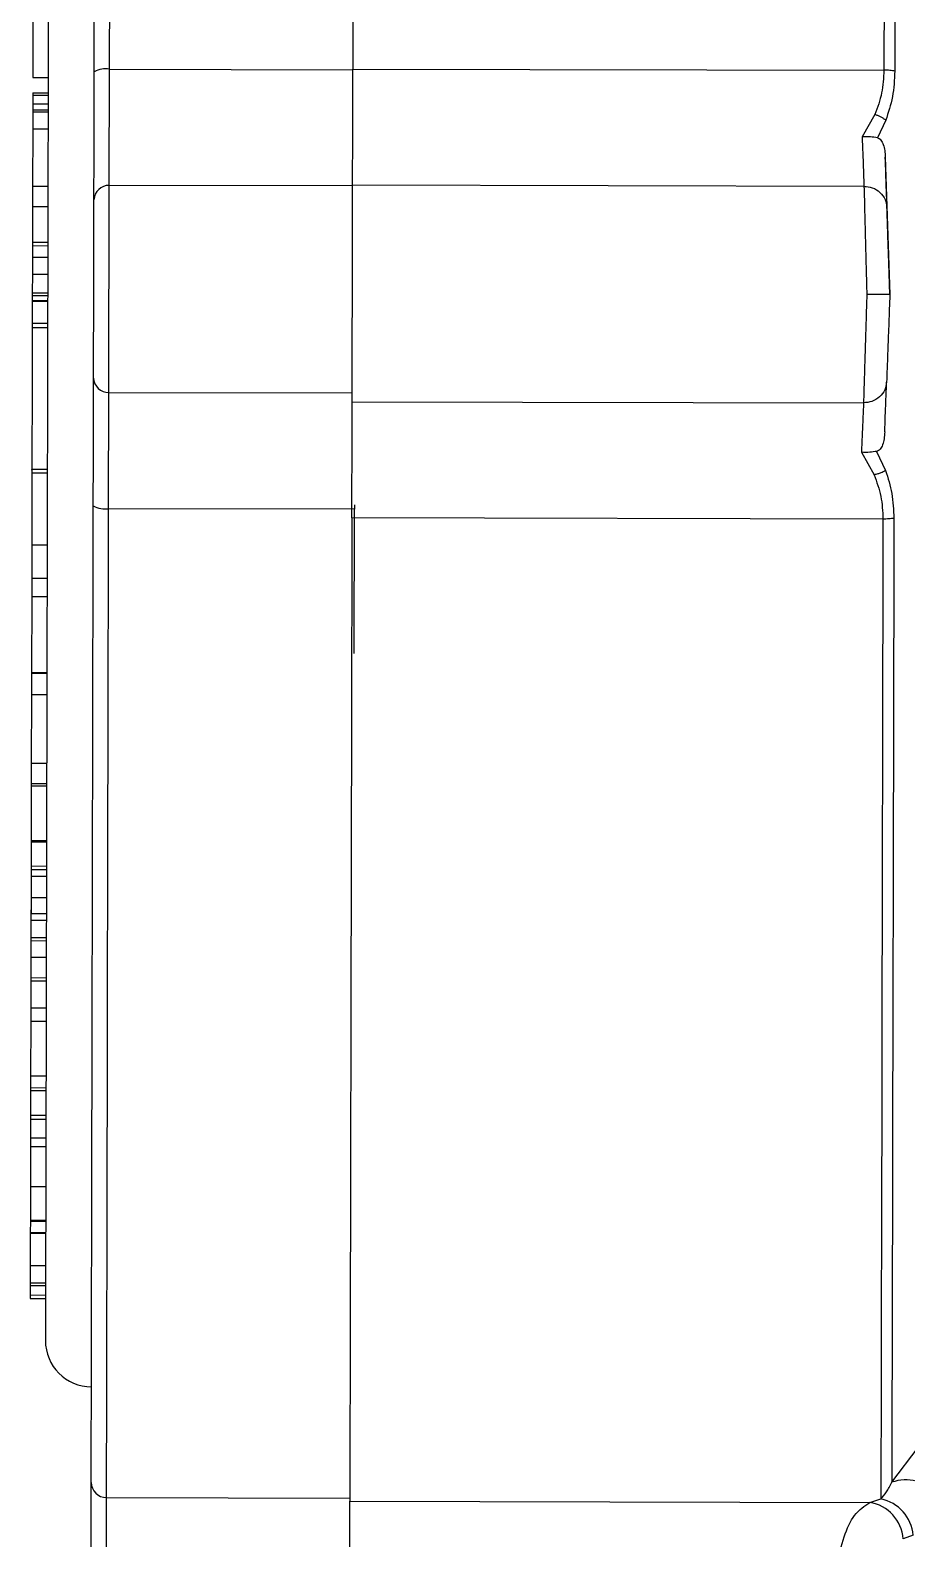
# Model space of a CAD drawing. Header units: millimetres. Extents: x 1953 to 4389, y 564 to 2287.
# Drawn here: x 2403.5 to 2460.6, y 1948.1 to 2046.3 of the extents above; entities that cross this region are included whole.
import ezdxf

# ---------------------------------------------------------------- set-up
doc = ezdxf.new("R2010")
doc.units = ezdxf.units.MM

msp = doc.modelspace()

# ---------------------------------------------------------------- linework, layer by layer
at = {"color": 7, "linetype": 'Continuous', "lineweight": 25}
for p, q in [((2403.668, 2049.315), (2403.655, 2043.227)), ((2408.64, 2036.202), (2408.656, 2043.774)), ((2408.656, 2043.774), (2424.499, 2043.74)), ((2424.499, 2043.78), (2459.085, 2043.706)), ((2403.655, 2043.227), (2404.655, 2043.224)), ((2403.653, 2042.083), (2403.651, 2041.525)), ((2403.653, 2042.227), (2404.653, 2042.225)), ((2403.653, 2042.083), (2404.653, 2042.081)), ((2403.65, 2040.989), (2403.648, 2039.891)), ((2403.651, 2041.133), (2403.65, 2040.989)), ((2403.65, 2040.989), (2404.65, 2040.987)), ((2403.651, 2041.525), (2404.651, 2041.522)), ((2403.651, 2041.525), (2403.651, 2041.133)), ((2403.651, 2041.133), (2404.651, 2041.131)), ((2458.493, 2040.817), (2457.662, 2039.363)), ((2458.552, 2040.798), (2458.493, 2040.817)), ((2403.648, 2039.891), (2403.64, 2036.152)), ((2403.648, 2039.891), (2404.648, 2039.889)), ((2459.199, 2040.444), (2458.654, 2039.296)), ((2459.174, 2038.033), (2459.468, 2029.088)), ((2403.64, 2036.152), (2403.637, 2034.823)), ((2403.64, 2036.152), (2404.64, 2036.15)), ((2408.611, 2022.721), (2408.64, 2036.202)), ((2424.483, 2036.168), (2408.64, 2036.202)), ((2457.785, 2036.139), (2424.483, 2036.21)), ((2403.637, 2034.823), (2404.637, 2034.821)), ((2403.637, 2034.823), (2403.637, 2034.643)), ((2403.635, 2033.926), (2403.634, 2033.579)), ((2403.636, 2034.562), (2403.635, 2033.926)), ((2403.637, 2034.643), (2403.636, 2034.562)), ((2403.634, 2033.579), (2403.633, 2032.713)), ((2403.632, 2032.28), (2403.63, 2031.672)), ((2403.633, 2032.713), (2403.632, 2032.511)), ((2403.632, 2032.511), (2404.632, 2032.509)), ((2403.632, 2032.511), (2403.632, 2032.28)), ((2403.632, 2032.28), (2404.632, 2032.278)), ((2403.63, 2031.672), (2403.628, 2030.42)), ((2403.63, 2031.529), (2404.63, 2031.527)), ((2403.628, 2030.42), (2403.625, 2029.207)), ((2403.628, 2030.42), (2404.628, 2030.418)), ((2403.625, 2029.207), (2404.625, 2029.204)), ((2403.625, 2029.033), (2404.625, 2029.031)), ((2459.468, 2029.088), (2459.468, 2029.088)), ((2403.624, 2028.716), (2404.624, 2028.714)), ((2403.624, 2028.716), (2403.624, 2028.659)), ((2403.624, 2028.659), (2404.624, 2028.656)), ((2403.62, 2026.951), (2403.593, 2014.222)), ((2403.621, 2027.227), (2403.62, 2026.951)), ((2403.62, 2026.951), (2404.62, 2026.949)), ((2403.621, 2027.227), (2404.621, 2027.225)), ((2408.595, 2015.149), (2408.611, 2022.721)), ((2408.611, 2022.721), (2424.454, 2022.687)), ((2424.453, 2022.115), (2457.755, 2022.044)), ((2457.618, 2018.821), (2458.443, 2017.363)), ((2458.61, 2018.883), (2459.19, 2017.627)), ((2404.6, 2017.708), (2403.6, 2017.71)), ((2403.6, 2017.488), (2404.6, 2017.486)), ((2424.595, 2015.115), (2408.595, 2015.149)), ((2424.575, 2005.729), (2424.595, 2015.115)), ((2424.596, 2015.402), (2424.595, 2015.115)), ((2459.022, 2014.471), (2424.437, 2014.545)), ((2403.59, 2012.801), (2403.585, 2010.626)), ((2403.59, 2012.801), (2404.59, 2012.799)), ((2403.585, 2010.626), (2403.583, 2009.435)), ((2403.585, 2010.626), (2404.585, 2010.624)), ((2403.583, 2009.435), (2403.572, 2004.474)), ((2403.583, 2009.435), (2404.583, 2009.433)), ((2403.572, 2004.442), (2403.569, 2003.053)), ((2403.572, 2004.474), (2404.572, 2004.472)), ((2403.572, 2004.474), (2403.572, 2004.442)), ((2403.572, 2004.442), (2404.572, 2004.44)), ((2403.569, 2003.053), (2403.56, 1998.569)), ((2403.569, 2003.053), (2404.569, 2003.051)), ((2403.56, 1998.569), (2403.557, 1997.254)), ((2403.56, 1998.569), (2404.56, 1998.566)), ((2403.556, 1997.092), (2403.549, 1993.548)), ((2403.557, 1997.254), (2403.556, 1997.092)), ((2403.556, 1997.092), (2404.556, 1997.09)), ((2403.557, 1997.254), (2404.557, 1997.252)), ((2403.549, 1993.548), (2404.549, 1993.546)), ((2403.549, 1993.548), (2403.549, 1993.446)), ((2403.549, 1993.547), (2403.549, 1993.446)), ((2403.549, 1993.446), (2403.545, 1991.88)), ((2403.549, 1993.446), (2404.549, 1993.444)), ((2403.545, 1991.871), (2403.542, 1990.534)), ((2403.545, 1991.88), (2404.545, 1991.877)), ((2403.545, 1991.652), (2404.545, 1991.65)), ((2403.544, 1991.227), (2404.544, 1991.224)), ((2403.542, 1990.534), (2403.54, 1989.483)), ((2403.541, 1989.828), (2404.541, 1989.826)), ((2403.539, 1988.794), (2404.539, 1988.792)), ((2403.538, 1988.345), (2403.535, 1987.232)), ((2403.538, 1988.345), (2404.538, 1988.343)), ((2403.535, 1987.018), (2403.533, 1985.953)), ((2403.535, 1987.232), (2404.535, 1987.23)), ((2403.535, 1987.232), (2403.535, 1987.018)), ((2403.535, 1987.018), (2404.535, 1987.016)), ((2403.533, 1985.953), (2403.53, 1984.608)), ((2403.533, 1985.953), (2404.533, 1985.951)), ((2403.529, 1984.394), (2403.525, 1982.643)), ((2403.53, 1984.608), (2403.529, 1984.394)), ((2403.529, 1984.394), (2404.529, 1984.392)), ((2403.53, 1984.608), (2404.53, 1984.606)), ((2403.524, 1981.784), (2403.516, 1978.206)), ((2403.525, 1982.643), (2403.524, 1981.784)), ((2403.524, 1981.784), (2404.524, 1981.782)), ((2403.525, 1982.643), (2404.525, 1982.641)), ((2403.516, 1978.206), (2403.514, 1977.444)), ((2403.516, 1978.206), (2404.516, 1978.204)), ((2403.514, 1977.261), (2403.511, 1975.65)), ((2403.514, 1977.444), (2404.514, 1977.442)), ((2403.514, 1977.444), (2403.514, 1977.261)), ((2403.514, 1977.261), (2404.514, 1977.259)), ((2403.51, 1975.396), (2403.507, 1974.175)), ((2403.511, 1975.65), (2403.51, 1975.396)), ((2403.51, 1975.396), (2404.51, 1975.394)), ((2403.511, 1975.65), (2404.511, 1975.648)), ((2403.507, 1974.175), (2403.506, 1973.608)), ((2403.507, 1974.175), (2404.507, 1974.173)), ((2403.506, 1973.608), (2403.501, 1971.005)), ((2403.506, 1973.608), (2404.506, 1973.606)), ((2403.501, 1971.005), (2403.496, 1968.811)), ((2403.501, 1971.005), (2404.501, 1971.003)), ((2403.494, 1967.96), (2403.49, 1965.864)), ((2403.496, 1968.744), (2403.494, 1968.004)), ((2403.494, 1968.004), (2403.494, 1967.96)), ((2403.494, 1968.004), (2404.494, 1968.002)), ((2403.494, 1967.96), (2404.494, 1967.957)), ((2403.496, 1968.811), (2404.496, 1968.809)), ((2403.496, 1968.811), (2403.496, 1968.744)), ((2403.496, 1968.744), (2404.496, 1968.741)), ((2403.49, 1965.864), (2403.487, 1964.729)), ((2403.49, 1965.864), (2404.49, 1965.862)), ((2403.487, 1964.557), (2403.486, 1963.943)), ((2403.487, 1964.729), (2404.487, 1964.727)), ((2403.487, 1964.729), (2403.487, 1964.557)), ((2403.487, 1964.557), (2404.487, 1964.555)), ((2403.486, 1963.943), (2403.485, 1963.721)), ((2403.485, 1963.721), (2404.485, 1963.719)), ((2403.486, 1963.943), (2404.486, 1963.941)), ((2459.595, 1951.744), (2461.307, 1954.008)), ((2408.444, 1944.43), (2408.457, 1950.752)), ((2408.457, 1950.752), (2424.3, 1950.719)), ((2424.3, 1950.51), (2458.176, 1950.438)), ((2458.176, 1950.438), (2458.886, 1950.658)), ((2460.985, 1948.29), (2460.335, 1948.062))]:
    msp.add_line(p, q, dxfattribs=at)
at = {"color": 7, "linetype": 'Continuous', "lineweight": 25, "flags": 128}
for points in [[(2408.656, 2043.774), (2408.667, 2049.033), (2408.678, 2054.204), (2408.689, 2059.263), (2408.7, 2064.186), (2408.71, 2068.953), (2408.72, 2073.541), (2408.729, 2077.93), (2408.738, 2082.099), (2408.747, 2086.03), (2408.754, 2089.705), (2408.762, 2093.108), (2408.768, 2096.222), (2408.774, 2099.034), (2408.78, 2101.532), (2408.784, 2103.704), (2408.788, 2105.539), (2408.791, 2107.03), (2408.794, 2108.171)], [(2459.222, 2107.742), (2459.219, 2106.59), (2459.216, 2105.092), (2459.212, 2103.254), (2459.207, 2101.085), (2459.202, 2098.594), (2459.196, 2095.792), (2459.189, 2092.693), (2459.182, 2089.31), (2459.174, 2085.657), (2459.166, 2081.752), (2459.157, 2077.612), (2459.148, 2073.255), (2459.138, 2068.7), (2459.128, 2063.969), (2459.118, 2059.082), (2459.107, 2054.06), (2459.096, 2048.928), (2459.085, 2043.706)], [(2459.928, 2107.453), (2459.926, 2106.305), (2459.922, 2104.812), (2459.919, 2102.981), (2459.914, 2100.819), (2459.909, 2098.338), (2459.903, 2095.547), (2459.896, 2092.459), (2459.889, 2089.088), (2459.881, 2085.449), (2459.873, 2081.558), (2459.864, 2077.433), (2459.855, 2073.091), (2459.845, 2068.554), (2459.835, 2063.84), (2459.824, 2058.97), (2459.814, 2053.967), (2459.803, 2048.854), (2459.792, 2043.651)], [(2408.457, 1950.752), (2408.46, 1951.893), (2408.463, 1953.384), (2408.467, 1955.22), (2408.472, 1957.391), (2408.477, 1959.889), (2408.483, 1962.701), (2408.49, 1965.816), (2408.497, 1969.218), (2408.505, 1972.893), (2408.513, 1976.824), (2408.522, 1980.993), (2408.531, 1985.382), (2408.541, 1989.97), (2408.551, 1994.737), (2408.562, 1999.661), (2408.573, 2004.719), (2408.584, 2009.89), (2408.595, 2015.149)], [(2459.022, 2014.471), (2459.011, 2009.012), (2458.999, 2003.65), (2458.988, 1998.413), (2458.977, 1993.326), (2458.967, 1988.414), (2458.956, 1983.701), (2458.947, 1979.209), (2458.938, 1974.961), (2458.929, 1970.978), (2458.921, 1967.278), (2458.914, 1963.881), (2458.907, 1960.802), (2458.902, 1958.057), (2458.896, 1955.66), (2458.892, 1953.621), (2458.889, 1951.951), (2458.886, 1950.658)], [(2459.729, 2014.523), (2459.718, 2009.292), (2459.707, 2004.149), (2459.696, 1999.12), (2459.686, 1994.226), (2459.676, 1989.489), (2459.666, 1984.931), (2459.657, 1980.573), (2459.648, 1976.434), (2459.64, 1972.533), (2459.632, 1968.887), (2459.625, 1965.514), (2459.618, 1962.428), (2459.612, 1959.642), (2459.607, 1957.171), (2459.602, 1955.025), (2459.598, 1953.213), (2459.595, 1951.744)]]:
    msp.add_lwpolyline(points, dxfattribs=at)
at = {"color": 7, "linetype": 'Continuous', "lineweight": 25}
for centre, radius, start, end in [((2408.411, 2042.243), 1.551, 80.89854, 119.14308), ((2408.607, 2035.233), 0.97, 88.05077, 177.92611), ((2408.582, 2023.691), 0.97, 181.82891, 271.70426), ((2408.356, 2016.681), 1.551, 240.61194, 278.85648), ((2407.479, 1960.964), 3, 179.87751, 269.87751), ((2408.451, 1951.744), 0.992, 180.34725, 270.33968), ((2460.505, 1949.201), 2.7, 41.22775, 109.68883), ((2457.742, 1947.875), 2.599, 4.13755, 80.39959), ((2458.373, 1948.089), 2.62, 4.39901, 78.72064)]:
    msp.add_arc(centre, radius, start, end, dxfattribs=at)
for points in [[(2424.636, 2107.816), (2424.635, 2107.251), (2424.632, 2106.122), (2424.627, 2103.443), (2424.619, 2100.074), (2424.611, 2095.978), (2424.6, 2091.214), (2424.589, 2085.826), (2424.576, 2079.869), (2424.562, 2073.403), (2424.548, 2066.492), (2424.532, 2059.204), (2424.516, 2051.625), (2424.505, 2046.395), (2424.499, 2043.78)], [(2424.483, 2036.21), (2424.484, 2036.567), (2424.485, 2037.281), (2424.489, 2039.08), (2424.494, 2041.263), (2424.497, 2042.941), (2424.499, 2043.78)], [(2459.792, 2043.651), (2459.743, 2043.659), (2459.645, 2043.676), (2459.47, 2043.693), (2459.281, 2043.704), (2459.15, 2043.706), (2459.085, 2043.706)], [(2424.453, 2022.115), (2424.453, 2022.44), (2424.455, 2023.09), (2424.458, 2024.801), (2424.463, 2026.87), (2424.468, 2029.163), (2424.473, 2031.455), (2424.477, 2033.524), (2424.481, 2035.236), (2424.482, 2035.886), (2424.483, 2036.21)], [(2424.437, 2014.545), (2424.438, 2015.384), (2424.442, 2017.063), (2424.447, 2019.245), (2424.45, 2021.044), (2424.452, 2021.758), (2424.453, 2022.115)], [(2424.437, 2014.545), (2424.431, 2011.93), (2424.42, 2006.701), (2424.404, 1999.121), (2424.388, 1991.833), (2424.373, 1984.923), (2424.359, 1978.456), (2424.347, 1972.5), (2424.335, 1967.112), (2424.325, 1962.348), (2424.316, 1958.252), (2424.309, 1954.883), (2424.303, 1952.204), (2424.301, 1951.075), (2424.3, 1950.51)], [(2459.729, 2014.523), (2459.681, 2014.515), (2459.583, 2014.5), (2459.407, 2014.483), (2459.219, 2014.473), (2459.088, 2014.472), (2459.022, 2014.471)], [(2424.286, 1944.098), (2424.288, 1944.89), (2424.291, 1946.472), (2424.295, 1948.384), (2424.298, 1949.844), (2424.299, 1950.288), (2424.3, 1950.51)]]:
    msp.add_open_spline(points, degree=3, dxfattribs=at)
for points, knots in [([(2407.656, 2043.597), (2407.661, 2046.093), (2407.672, 2051.131), (2407.688, 2058.508), (2407.703, 2065.75), (2407.718, 2072.729), (2407.732, 2079.332), (2407.745, 2085.425), (2407.757, 2090.918), (2407.767, 2095.729), (2407.776, 2099.792), (2407.783, 2103.061), (2407.788, 2105.6), (2407.791, 2106.663), (2407.792, 2107.189)], [0, 0, 0, 0, 0.0799588, 0.1613715, 0.2441424, 0.3288926, 0.4142166, 0.5, 0.5857784, 0.6711024, 0.7558576, 0.8386237, 0.9200388, 1, 1, 1, 1]), ([(2404.772, 2097.97), (2404.772, 2097.915), (2404.772, 2097.805), (2404.77, 2096.895), (2404.767, 2095.409), (2404.762, 2093.236), (2404.756, 2090.405), (2404.748, 2086.891), (2404.739, 2082.737), (2404.729, 2077.993), (2404.718, 2072.732), (2404.706, 2067.04), (2404.693, 2061.017), (2404.68, 2054.794), (2404.666, 2048.429), (2404.653, 2042.076), (2404.639, 2035.737), (2404.63, 2031.559), (2404.626, 2029.47)], [0, 0, 0, 0, 0.058246, 0.116497, 0.17824, 0.239988, 0.303803, 0.368626, 0.434138, 0.5, 0.565862, 0.631374, 0.696197, 0.760012, 0.821755, 0.883503, 0.94175, 1, 1, 1, 1]), ([(2459.085, 2043.706), (2459.057, 2043.204), (2459, 2042.177), (2458.665, 2041.277), (2458.493, 2040.817)], [0, 0, 0, 0, 0.48849, 1, 1, 1, 1]), ([(2459.792, 2043.651), (2459.763, 2043.085), (2459.707, 2041.95), (2459.369, 2040.947), (2459.199, 2040.444)], [0, 0, 0, 0, 0.499286, 1, 1, 1, 1]), ([(2407.638, 2035.268), (2407.639, 2035.659), (2407.641, 2036.454), (2407.645, 2038.444), (2407.65, 2040.857), (2407.654, 2042.694), (2407.656, 2043.597)], [0, 0, 0, 0, 0.245796, 0.5, 0.754204, 1, 1, 1, 1]), ([(2403.653, 2042.227), (2403.653, 2042.224), (2403.653, 2042.219), (2403.652, 2042.022), (2403.652, 2041.976)], [0, 0, 0, 0, 0.770116, 1, 1, 1, 1]), ([(2459.199, 2040.444), (2459.156, 2040.479), (2459.069, 2040.549), (2458.909, 2040.646), (2458.735, 2040.732), (2458.612, 2040.776), (2458.552, 2040.798)], [0, 0, 0, 0, 0.2473909, 0.4997222, 0.7521965, 1, 1, 1, 1]), ([(2458.654, 2039.296), (2458.511, 2039.323), (2458.221, 2039.379), (2457.85, 2039.368), (2457.662, 2039.363)], [0, 0, 0, 0, 0.494817, 1, 1, 1, 1]), ([(2457.662, 2039.363), (2457.689, 2038.648), (2457.742, 2037.265), (2457.771, 2036.506), (2457.785, 2036.139)], [0, 0, 0, 0, 0.516726, 1, 1, 1, 1]), ([(2458.654, 2039.296), (2458.695, 2039.283), (2458.776, 2039.258), (2458.883, 2039.158), (2458.973, 2039.022), (2459.069, 2038.797), (2459.148, 2038.46), (2459.165, 2038.181), (2459.174, 2038.033)], [0, 0, 0, 0, 0.111673, 0.222473, 0.333752, 0.456252, 0.712674, 1, 1, 1, 1]), ([(2459.281, 2034.779), (2459.269, 2035.164), (2459.243, 2035.945), (2459.197, 2037.33), (2459.174, 2038.033)], [0, 0, 0, 0, 0.4921548, 1, 1, 1, 1]), ([(2457.785, 2036.139), (2457.792, 2035.874), (2457.806, 2035.334), (2457.841, 2033.932), (2457.883, 2032.346), (2457.926, 2030.682), (2457.953, 2029.648), (2457.967, 2029.091)], [0, 0, 0, 0, 0.210699, 0.428308, 0.661362, 0.817576, 1, 1, 1, 1]), ([(2457.785, 2036.139), (2457.97, 2036.121), (2458.354, 2036.083), (2458.852, 2035.77), (2459.202, 2035.312), (2459.255, 2034.952), (2459.281, 2034.779)], [0, 0, 0, 0, 0.240153, 0.499483, 0.759101, 1, 1, 1, 1]), ([(2403.637, 2034.823), (2403.636, 2034.348), (2403.634, 2033.266), (2403.633, 2032.704), (2403.632, 2032.552), (2403.632, 2032.511)], [0, 0, 0, 0, 0.364385, 0.830851, 1, 1, 1, 1]), ([(2407.626, 2029.464), (2407.627, 2030.075), (2407.63, 2031.328), (2407.633, 2033.044), (2407.636, 2034.462), (2407.637, 2035.003), (2407.638, 2035.268)], [0, 0, 0, 0, 0.244178, 0.5, 0.755822, 1, 1, 1, 1]), ([(2459.468, 2029.088), (2459.447, 2029.704), (2459.407, 2030.936), (2459.352, 2032.607), (2459.307, 2033.992), (2459.29, 2034.516), (2459.281, 2034.779)], [0, 0, 0, 0, 0.249914, 0.499831, 0.749722, 1, 1, 1, 1]), ([(2403.632, 2032.28), (2403.632, 2032.253), (2403.631, 2032.197), (2403.631, 2032.047), (2403.631, 2031.838), (2403.63, 2031.658), (2403.63, 2031.551), (2403.63, 2031.529)], [0, 0, 0, 0, 0.282135, 0.566109, 0.757606, 0.950164, 1, 1, 1, 1]), ([(2403.625, 2029.177), (2403.625, 2029.105), (2403.624, 2028.888), (2403.624, 2028.785), (2403.624, 2028.716)], [0, 0, 0, 0, 0.332232, 1, 1, 1, 1]), ([(2403.625, 2029.207), (2403.625, 2029.203), (2403.625, 2029.196), (2403.625, 2029.138), (2403.625, 2029.068), (2403.625, 2029.033)], [0, 0, 0, 0, 0.35686, 0.67714, 1, 1, 1, 1]), ([(2404.626, 2029.47), (2404.621, 2027.381), (2404.612, 2023.203), (2404.599, 2016.864), (2404.585, 2010.512), (2404.571, 2004.146), (2404.558, 1997.923), (2404.545, 1991.9), (2404.533, 1986.208), (2404.522, 1980.947), (2404.512, 1976.203), (2404.503, 1972.049), (2404.495, 1968.536), (2404.489, 1965.705), (2404.485, 1963.531), (2404.481, 1962.045), (2404.48, 1961.135), (2404.479, 1961.025), (2404.479, 1960.97)], [0, 0, 0, 0, 0.058247, 0.116497, 0.17824, 0.239988, 0.303803, 0.368626, 0.434138, 0.5, 0.565862, 0.631374, 0.696197, 0.760012, 0.821755, 0.883503, 0.941749, 1, 1, 1, 1]), ([(2407.613, 2023.66), (2407.614, 2023.924), (2407.615, 2024.465), (2407.618, 2025.883), (2407.622, 2027.599), (2407.624, 2028.852), (2407.626, 2029.464)], [0, 0, 0, 0, 0.244178, 0.5, 0.755822, 1, 1, 1, 1]), ([(2457.967, 2029.091), (2457.95, 2028.534), (2457.919, 2027.5), (2457.869, 2025.835), (2457.82, 2024.249), (2457.779, 2022.848), (2457.763, 2022.309), (2457.755, 2022.044)], [0, 0, 0, 0, 0.182468, 0.338737, 0.571946, 0.789459, 1, 1, 1, 1]), ([(2459.468, 2029.088), (2459.455, 2029.088), (2459.426, 2029.088), (2459.205, 2029.089), (2458.919, 2029.09), (2458.635, 2029.092), (2458.311, 2029.092), (2458.081, 2029.091), (2457.967, 2029.091)], [0, 0, 0, 0, 0.18848, 0.4272136, 0.5636211, 0.7073559, 0.8543277, 1, 1, 1, 1]), ([(2459.468, 2029.088), (2459.445, 2028.47), (2459.399, 2027.241), (2459.338, 2025.58), (2459.286, 2024.192), (2459.267, 2023.665), (2459.257, 2023.398)], [0, 0, 0, 0, 0.2507124, 0.4986063, 0.745722, 1, 1, 1, 1]), ([(2403.624, 2028.658), (2403.623, 2028.255), (2403.622, 2027.565), (2403.621, 2027.326), (2403.621, 2027.227)], [0, 0, 0, 0, 0.58376, 1, 1, 1, 1]), ([(2407.595, 2015.33), (2407.597, 2016.233), (2407.601, 2018.07), (2407.606, 2020.483), (2407.611, 2022.473), (2407.612, 2023.269), (2407.613, 2023.66)], [0, 0, 0, 0, 0.245796, 0.5, 0.754204, 1, 1, 1, 1]), ([(2459.257, 2023.398), (2459.23, 2023.224), (2459.175, 2022.864), (2458.823, 2022.408), (2458.324, 2022.098), (2457.94, 2022.061), (2457.755, 2022.043)], [0, 0, 0, 0, 0.240896, 0.500515, 0.759846, 1, 1, 1, 1]), ([(2459.136, 2020.144), (2459.162, 2020.843), (2459.213, 2022.228), (2459.242, 2023.01), (2459.257, 2023.398)], [0, 0, 0, 0, 0.504369, 1, 1, 1, 1]), ([(2457.755, 2022.044), (2457.739, 2021.677), (2457.707, 2020.918), (2457.649, 2019.535), (2457.618, 2018.821)], [0, 0, 0, 0, 0.483329, 1, 1, 1, 1]), ([(2459.136, 2020.144), (2459.126, 2019.995), (2459.107, 2019.713), (2459.026, 2019.375), (2458.929, 2019.152), (2458.838, 2019.018), (2458.731, 2018.92), (2458.651, 2018.895), (2458.61, 2018.883)], [0, 0, 0, 0, 0.289925, 0.547967, 0.66957, 0.779548, 0.889482, 1, 1, 1, 1]), ([(2458.61, 2018.883), (2458.467, 2018.857), (2458.177, 2018.803), (2457.806, 2018.815), (2457.618, 2018.821)], [0, 0, 0, 0, 0.493547, 1, 1, 1, 1]), ([(2403.6, 2017.488), (2403.6, 2017.301), (2403.599, 2017.004), (2403.597, 2016.213), (2403.595, 2015.36), (2403.593, 2014.311), (2403.591, 2013.433), (2403.59, 2012.909), (2403.59, 2012.801)], [0, 0, 0, 0, 0.297111, 0.47381, 0.61789, 0.761902, 0.950798, 1, 1, 1, 1]), ([(2403.6, 2017.668), (2403.6, 2017.68), (2403.601, 2017.732), (2403.6, 2017.594), (2403.6, 2017.488)], [0, 0, 0, 0, 0.2322433, 1, 1, 1, 1]), ([(2459.19, 2017.627), (2459.094, 2017.573), (2458.942, 2017.488), (2458.674, 2017.403), (2458.521, 2017.377), (2458.443, 2017.363)], [0, 0, 0, 0, 0.454384, 0.7189542, 1, 1, 1, 1]), ([(2458.443, 2017.363), (2458.612, 2016.902), (2458.944, 2016.001), (2458.997, 2014.973), (2459.022, 2014.471)], [0, 0, 0, 0, 0.511509, 1, 1, 1, 1]), ([(2459.19, 2017.627), (2459.346, 2017.139), (2459.658, 2016.164), (2459.706, 2015.07), (2459.729, 2014.523)], [0, 0, 0, 0, 0.500652, 1, 1, 1, 1]), ([(2407.459, 1951.738), (2407.461, 1952.265), (2407.463, 1953.327), (2407.468, 1955.866), (2407.475, 1959.135), (2407.484, 1963.198), (2407.494, 1968.009), (2407.506, 1973.502), (2407.519, 1979.596), (2407.533, 1986.199), (2407.548, 1993.177), (2407.563, 2000.42), (2407.579, 2007.797), (2407.59, 2012.834), (2407.595, 2015.33)], [0, 0, 0, 0, 0.079959, 0.161371, 0.244142, 0.328893, 0.414217, 0.5, 0.585778, 0.671102, 0.755858, 0.838624, 0.920039, 1, 1, 1, 1]), ([(2403.545, 1991.841), (2403.545, 1991.848), (2403.545, 1991.87), (2403.545, 1991.67), (2403.544, 1991.412), (2403.544, 1991.27)], [0, 0, 0, 0, 0.1818352, 0.549382, 1, 1, 1, 1]), ([(2403.545, 1991.652), (2403.545, 1991.605), (2403.544, 1991.519), (2403.544, 1991.37), (2403.544, 1991.275), (2403.544, 1991.227)], [0, 0, 0, 0, 0.379574, 0.681533, 1, 1, 1, 1]), ([(2403.545, 1991.88), (2403.545, 1991.865), (2403.545, 1991.835), (2403.545, 1991.777), (2403.545, 1991.707), (2403.545, 1991.658), (2403.545, 1991.652)], [0, 0, 0, 0, 0.25202, 0.504232, 0.940351, 1, 1, 1, 1]), ([(2403.544, 1991.27), (2403.543, 1991.019), (2403.542, 1990.602), (2403.541, 1989.823), (2403.539, 1989.071), (2403.538, 1988.609), (2403.538, 1988.345)], [0, 0, 0, 0, 0.313505, 0.520952, 0.727154, 1, 1, 1, 1]), ([(2403.544, 1991.227), (2403.544, 1991.1), (2403.543, 1990.778), (2403.542, 1990.288), (2403.541, 1989.978), (2403.541, 1989.828)], [0, 0, 0, 0, 0.251694, 0.638954, 1, 1, 1, 1]), ([(2403.541, 1989.828), (2403.54, 1989.576), (2403.539, 1989.134), (2403.539, 1988.82), (2403.539, 1988.819), (2403.539, 1988.818)], [0, 0, 0, 0, 0.438996, 0.771217, 1, 1, 1, 1]), ([(2407.445, 1944.784), (2407.446, 1945.631), (2407.45, 1947.353), (2407.455, 1949.445), (2407.458, 1951.03), (2407.459, 1951.505), (2407.459, 1951.738)], [0, 0, 0, 0, 0.245796, 0.5, 0.754204, 1, 1, 1, 1]), ([(2458.886, 1950.658), (2459.005, 1950.792), (2459.237, 1951.055), (2459.478, 1951.518), (2459.595, 1951.744)], [0, 0, 0, 0, 0.511971, 1, 1, 1, 1]), ([(2455.803, 1944.031), (2455.873, 1944.829), (2456.011, 1946.396), (2456.471, 1948.283), (2457.149, 1949.762), (2457.822, 1950.205), (2458.176, 1950.438)], [0, 0, 0, 0, 0.2456313, 0.4818963, 0.7279559, 1, 1, 1, 1])]:
    msp.add_open_spline(points, degree=3, knots=knots, dxfattribs=at)

doc.saveas('drawing.dxf')
